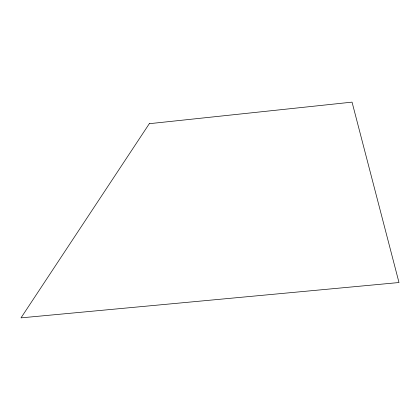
<?xml version="1.0" encoding="UTF-8"?>
<svg xmlns="http://www.w3.org/2000/svg" width="420" height="420" viewBox="0 0 420 420"><rect width="100%" height="100%" fill="white"/><g stroke="black" fill="none" stroke-linecap="round" stroke-linejoin="round"><path stroke-width="0.63" d="M149.31 123.69L21 317.867L399 282.529L352.049 102.133L149.31 123.69"/></g></svg>
